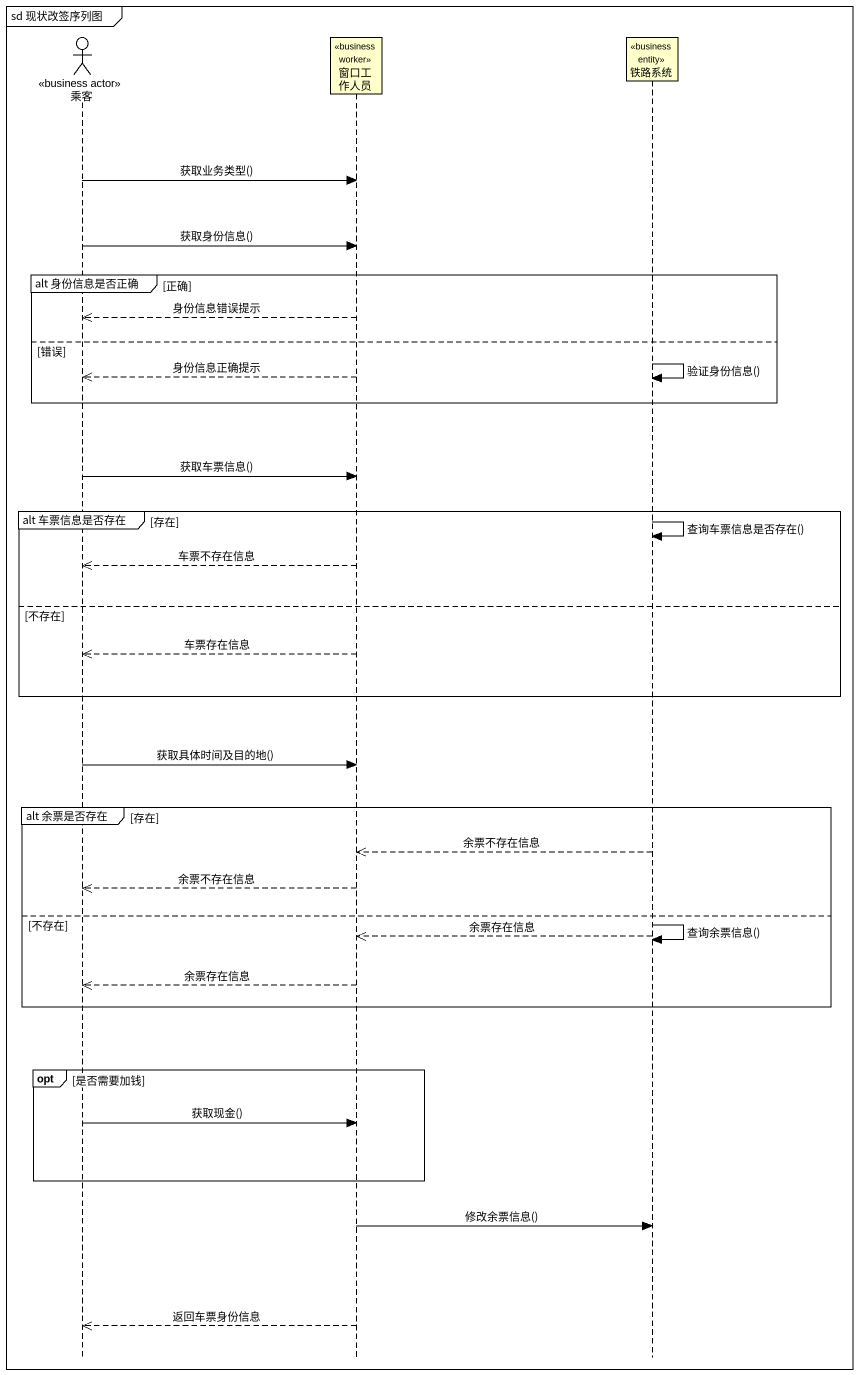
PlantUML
@startuml
mainframe sd 现状改签序列图
hide footbox
actor 乘客 <<business actor>>
participant 窗口工作人员 <<business worker>>
participant 铁路系统 <<business entity>>

乘客 -> 窗口工作人员 : 获取业务类型()
乘客 -> 窗口工作人员 : 获取身份信息()
group alt 身份信息是否正确 [正确]
  窗口工作人员 -->> 乘客 : 身份信息错误提示
else 错误
  铁路系统 -> 铁路系统 : 验证身份信息()
  窗口工作人员 -->> 乘客 : 身份信息正确提示
end
乘客 -> 窗口工作人员 : 获取车票信息()
group alt 车票信息是否存在 [存在]
  铁路系统 -> 铁路系统 : 查询车票信息是否存在()
  窗口工作人员 -->> 乘客 : 车票不存在信息
else 不存在
  窗口工作人员 -->> 乘客 : 车票存在信息
end
乘客 -> 窗口工作人员 : 获取具体时间及目的地()
group alt 余票是否存在 [存在]
  铁路系统 -->> 窗口工作人员 : 余票不存在信息
  窗口工作人员 -->> 乘客 : 余票不存在信息
else 不存在
  铁路系统 -> 铁路系统 : 查询余票信息()
  铁路系统 -->> 窗口工作人员 : 余票存在信息
  窗口工作人员 -->> 乘客 : 余票存在信息
end
opt 是否需要加钱
  乘客 -> 窗口工作人员 : 获取现金()
end
窗口工作人员 -> 铁路系统 : 修改余票信息()
窗口工作人员 -->> 乘客 : 返回车票身份信息
@enduml
